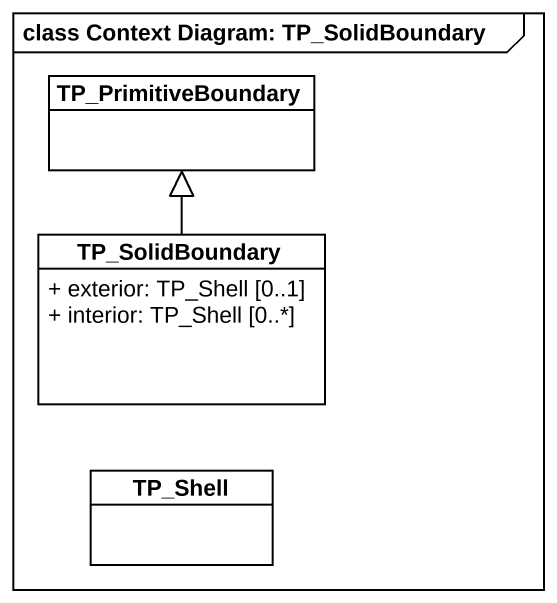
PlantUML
@startuml
mainframe class Context Diagram: TP_SolidBoundary
hide circle
hide empty members
skinparam classAttributeIconSize 0
class TP_PrimitiveBoundary
class TP_SolidBoundary {
  + exterior: TP_Shell [0..1]
  + interior: TP_Shell [0..*]
}
class TP_Shell
TP_SolidBoundary -up-|> TP_PrimitiveBoundary
@enduml
